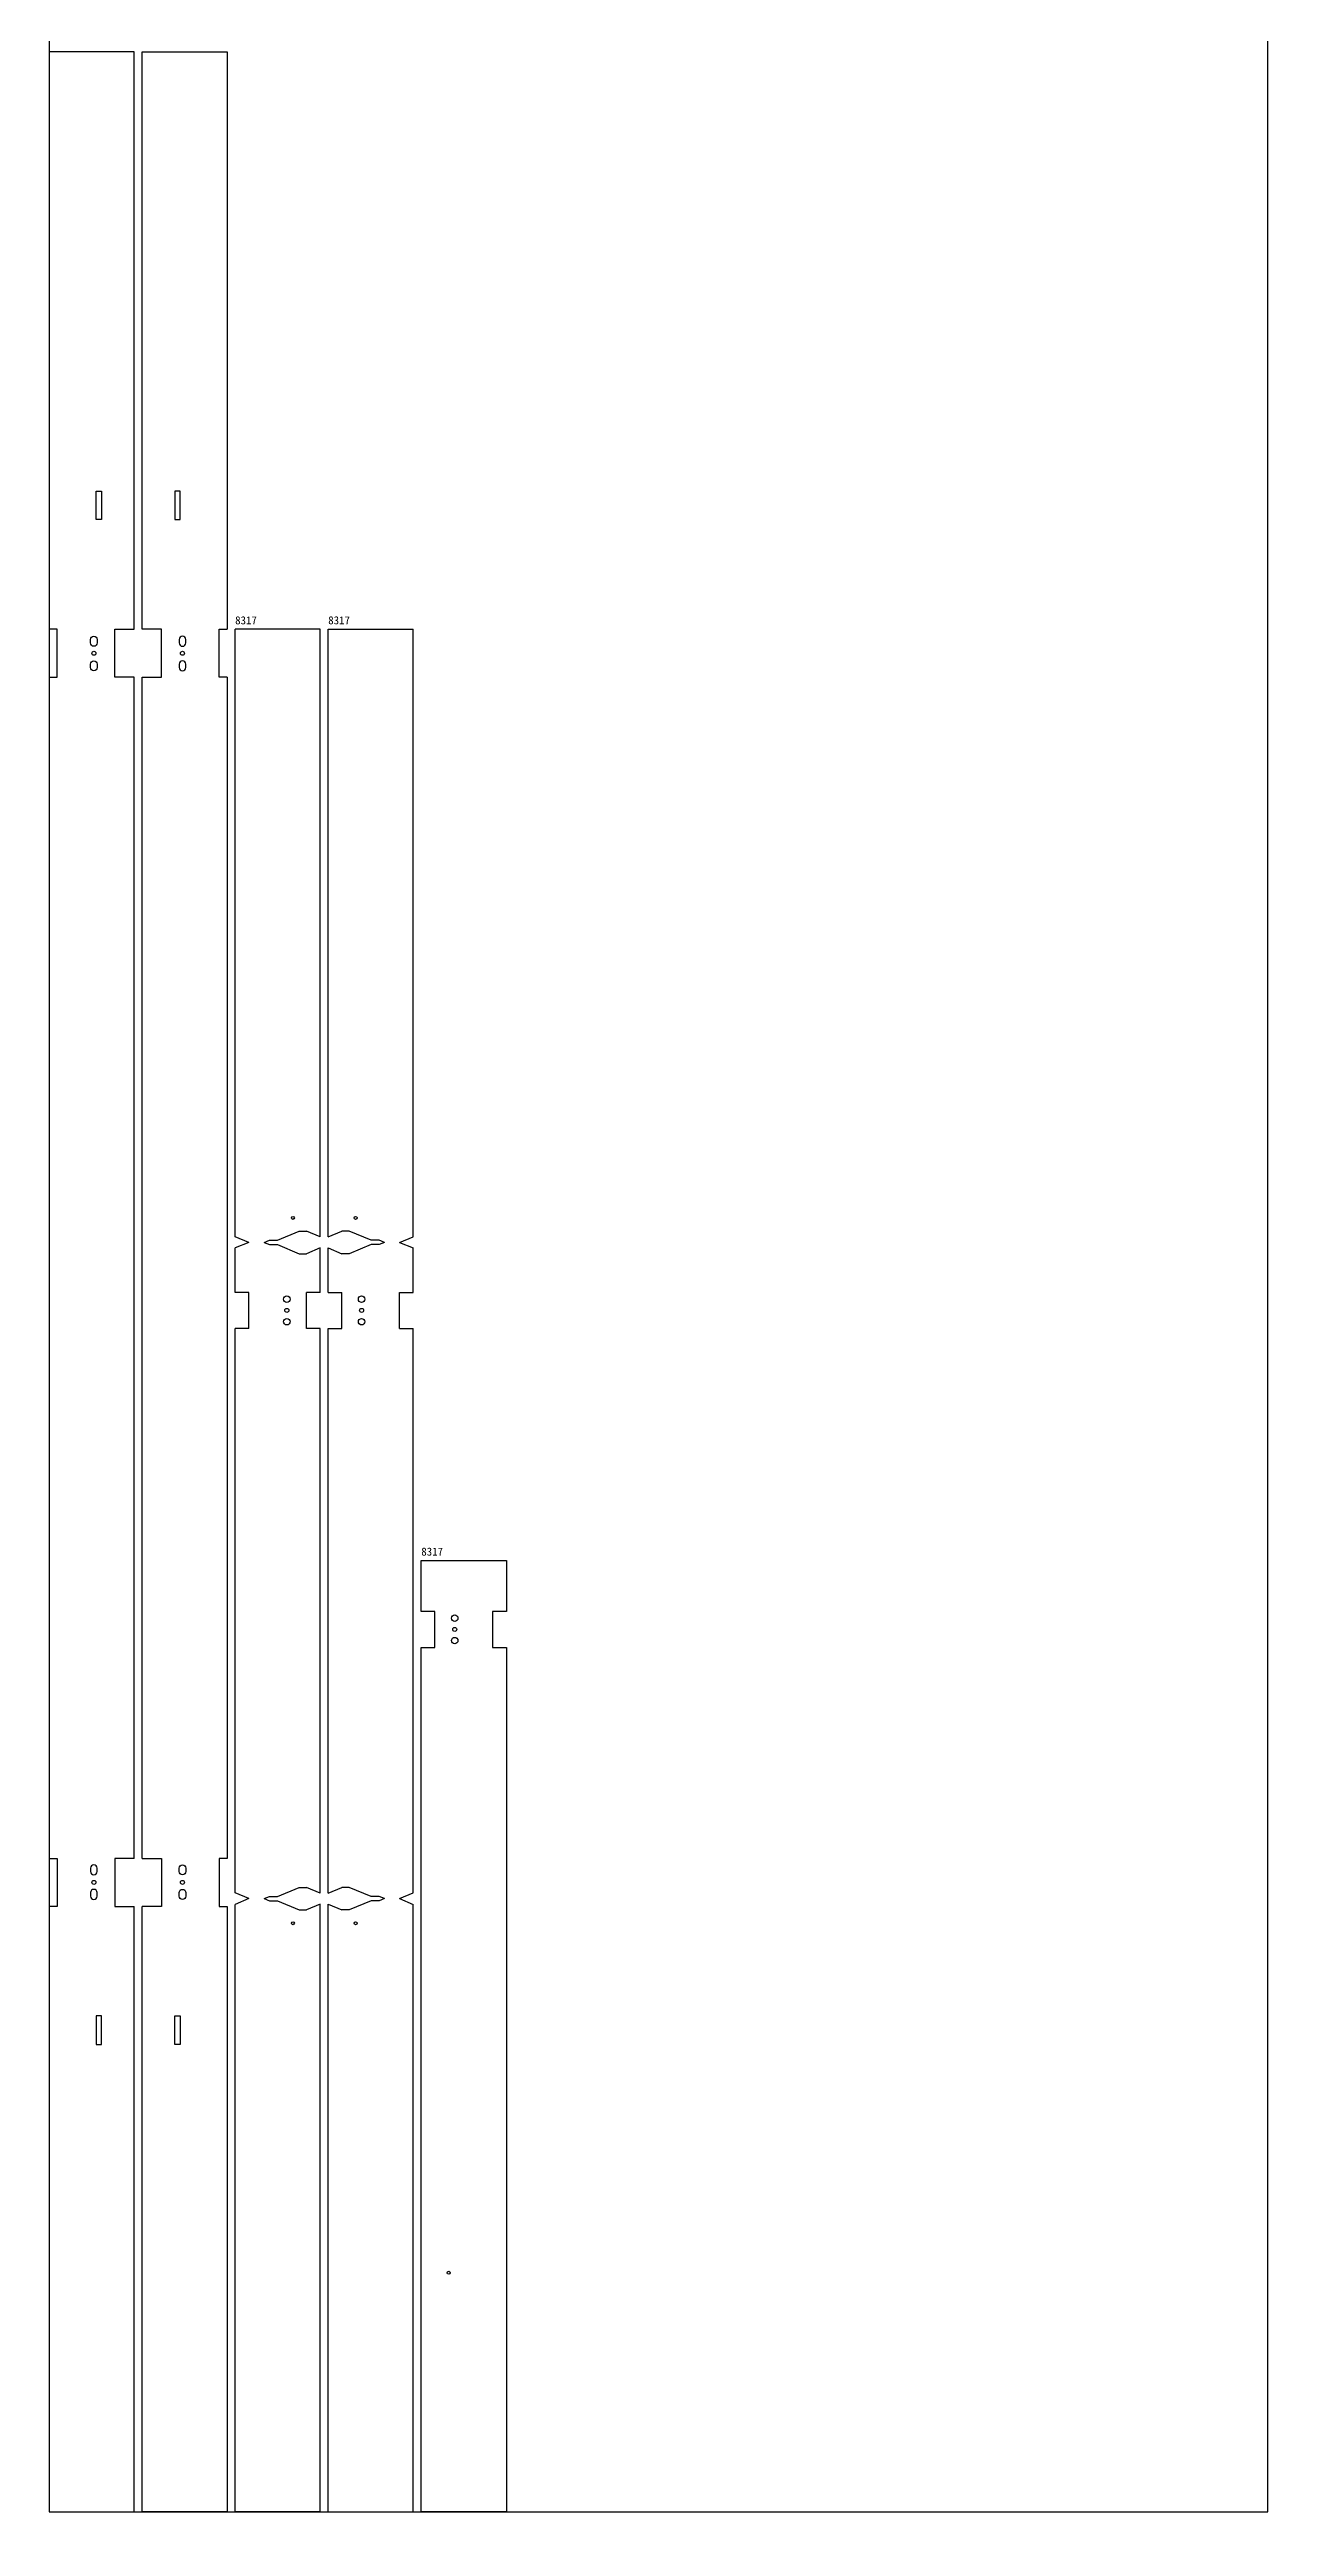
# Model space of a CAD drawing. Header units: metres. Extents: x 0 to 1219, y 0 to 4034.
# Drawn here: x 0 to 1219, y 0 to 2462 of the extents above; entities that cross this region are included whole.
import ezdxf

# ---------------------------------------------------------------- set-up
doc = ezdxf.new("R2010")
doc.units = ezdxf.units.M
doc.layers.add('00铝单板', color=3, linetype='Continuous')

# ---------------------------------------------------------------- blocks, each defined once
blk = doc.blocks.new('KB__-__-7011-__1_1')
at = {"color": 7}
for points in [[(47, 1991.9), (47, 2020.3), (52.2, 2020.3), (52.2, 1991.9)], [(47, 495.7), (47, 467.3), (52.2, 467.3), (52.2, 495.7)]]:
    blk.add_lwpolyline(points, close=True, dxfattribs=at)
at = {"color": 0}
for points in [[(0, 1834.2), (8, 1834.2), (8, 1882.2), (0, 1882.2)], [(85, 1834.2), (65.7, 1834.2), (65.7, 1882.2), (85, 1882.2)], [(0, 653.3), (8, 653.3), (8, 605.3), (0, 605.3)], [(85, 653.3), (65.7, 653.3), (65.7, 605.3), (85, 605.3)]]:
    blk.add_lwpolyline(points, dxfattribs=at)
for points in [[(41.4, 1868.5), (41.4, 1871.9, -1), (48, 1871.9), (48, 1868.5, -1), (41.4, 1868.5)], [(41.4, 1844), (41.4, 1847.4, -1), (48, 1847.4), (48, 1844, -1), (41.4, 1844)], [(41.4, 643.5), (41.4, 640.1, 1), (48, 640.1), (48, 643.5, 1), (41.4, 643.5)], [(41.4, 619), (41.4, 615.6, 1), (48, 615.6), (48, 619, 1), (41.4, 619)]]:
    blk.add_lwpolyline(points, format="xyb")
blk.add_lwpolyline([(0, 605.3), (0, 0), (85, 0), (85, 605.3)])
at = {"color": 7}
for centre in [(44.7, 1858.2), (44.7, 629.3)]:
    blk.add_circle(centre, 2, dxfattribs=at)
at = {"layer": '00铝单板', "color": 0}
for points in [[(85, 1882.2), (85, 2459.7), (0, 2459.7), (0, 1882.2)], [(0, 1834.2), (0, 653.3)], [(85, 653.3), (85, 1834.2)]]:
    blk.add_lwpolyline(points, dxfattribs=at)
blk = doc.blocks.new('KB__-__-7011-__2_2')
at = {"color": 7}
for points in [[(38, 1991.9), (38, 2020.3), (32.8, 2020.3), (32.8, 1991.9)], [(38, 495.7), (38, 467.3), (32.8, 467.3), (32.8, 495.7)]]:
    blk.add_lwpolyline(points, close=True, dxfattribs=at)
at = {"color": 0}
for points in [[(0, 1834.2), (19.3, 1834.2), (19.3, 1882.2), (0, 1882.2)], [(85, 1834.2), (77, 1834.2), (77, 1882.2), (85, 1882.2)], [(0, 653.3), (19.3, 653.3), (19.3, 605.3), (0, 605.3)], [(85, 653.3), (77, 653.3), (77, 605.3), (85, 605.3)]]:
    blk.add_lwpolyline(points, dxfattribs=at)
for points in [[(43.6, 1868.5), (43.6, 1871.9, 1), (37, 1871.9), (37, 1868.5, 1), (43.6, 1868.5)], [(43.6, 1844), (43.6, 1847.4, 1), (37, 1847.4), (37, 1844, 1), (43.6, 1844)], [(43.6, 643.5), (43.6, 640.1, -1), (37, 640.1), (37, 643.5, -1), (43.6, 643.5)], [(43.6, 619), (43.6, 615.6, -1), (37, 615.6), (37, 619, -1), (43.6, 619)]]:
    blk.add_lwpolyline(points, format="xyb")
blk.add_lwpolyline([(85, 605.3), (85, 0), (0, 0), (0, 605.3)])
at = {"color": 7}
for centre in [(40.3, 1858.2), (40.3, 629.3)]:
    blk.add_circle(centre, 2, dxfattribs=at)
at = {"layer": '00铝单板', "color": 0}
for points in [[(0, 1882.2), (0, 2459.7), (85, 2459.7), (85, 1882.2)], [(0, 653.3), (0, 1834.2)], [(85, 1834.2), (85, 653.3)]]:
    blk.add_lwpolyline(points, dxfattribs=at)
blk = doc.blocks.new('KB__-___-8317-__9_4')
for p, q in [((0, 1274.9), (0, 1882.2)), ((85.1, 1882.2), (0, 1882.2)), ((85.1, 1274.9), (85.1, 1882.2)), ((42.2, 1271.4), (64.2, 1280.5)), ((64.2, 1280.5), (71.4, 1280.5)), ((85.1, 1274.9), (71.4, 1280.5)), ((13.7, 1269.2), (0, 1274.9)), ((13.7, 1269.2), (0, 1263.6)), ((0, 1219.2), (0, 1263.6)), ((28.9, 1269.2), (34.2, 1271.4)), ((28.9, 1269.2), (34.2, 1267)), ((34.2, 1271.4), (42.2, 1271.4)), ((34.2, 1267), (42.2, 1267)), ((42.2, 1267), (64.2, 1257.9)), ((64.2, 1257.9), (71.4, 1257.9)), ((85.1, 1263.6), (71.4, 1257.9)), ((85.1, 1219.2), (85.1, 1263.6)), ((13.7, 1219.2), (0, 1219.2)), ((13.7, 1183.2), (13.7, 1219.2)), ((71.4, 1183.2), (71.4, 1219.2)), ((85.1, 1219.2), (71.4, 1219.2)), ((0, 618.7), (0, 1183.2)), ((13.7, 1183.2), (0, 1183.2)), ((85.1, 1183.2), (71.4, 1183.2)), ((85.1, 618.6), (85.1, 1183.2)), ((13.7, 613), (0, 618.7)), ((42.2, 615.2), (64.2, 624.3)), ((64.2, 624.3), (71.4, 624.3)), ((85.1, 618.6), (71.4, 624.3)), ((13.7, 613), (0, 607.3)), ((0, 0), (0, 607.3)), ((28.9, 613), (34.2, 615.2)), ((28.9, 613), (34.2, 610.8)), ((34.2, 615.2), (42.2, 615.2)), ((34.2, 610.8), (42.2, 610.8)), ((42.2, 610.8), (64.2, 601.7)), ((64.2, 601.7), (71.4, 601.7)), ((85.1, 607.4), (71.4, 601.7)), ((85.1, 0), (85.1, 607.4)), ((85.1, 0), (0, 0))]:
    blk.add_line(p, q)
for centre, radius in [((57.7, 1293.7), 1.5), ((51.7, 1212.4), 3.25), ((51.7, 1189.9), 3.25), ((57.7, 588.5), 1.5)]:
    blk.add_circle(centre, radius)
at = {"color": 7}
blk.add_circle((51.7, 1201.2), 2, dxfattribs=at)
blk = doc.blocks.new('KB__-___-8317-__10_5')
for p, q in [((0, 1274.9), (0, 1882.2)), ((0, 1882.2), (85.1, 1882.2)), ((85.1, 1274.9), (85.1, 1882.2)), ((0, 1274.9), (13.7, 1280.5)), ((20.9, 1280.5), (13.7, 1280.5)), ((42.9, 1271.4), (20.9, 1280.5)), ((0, 1219.2), (0, 1263.6)), ((0, 1263.6), (13.7, 1257.9)), ((20.9, 1257.9), (13.7, 1257.9)), ((42.9, 1267), (20.9, 1257.9)), ((50.9, 1271.4), (42.9, 1271.4)), ((50.9, 1267), (42.9, 1267)), ((56.2, 1269.2), (50.9, 1271.4)), ((56.2, 1269.2), (50.9, 1267)), ((71.4, 1269.2), (85.1, 1274.9)), ((71.4, 1269.2), (85.1, 1263.6)), ((85.1, 1219.2), (85.1, 1263.6)), ((0, 1219.2), (13.7, 1219.2)), ((13.7, 1183.2), (13.7, 1219.2)), ((71.4, 1219.2), (85.1, 1219.2)), ((71.4, 1183.2), (71.4, 1219.2)), ((0, 618.6), (0, 1183.2)), ((0, 1183.2), (13.7, 1183.2)), ((71.4, 1183.2), (85.1, 1183.2)), ((85.1, 618.7), (85.1, 1183.2)), ((0, 618.6), (13.7, 624.3)), ((20.9, 624.3), (13.7, 624.3)), ((42.9, 615.2), (20.9, 624.3)), ((71.4, 613), (85.1, 618.7)), ((0, 0), (0, 607.4)), ((0, 607.4), (13.7, 601.7)), ((20.9, 601.7), (13.7, 601.7)), ((42.9, 610.8), (20.9, 601.7)), ((50.9, 615.2), (42.9, 615.2)), ((50.9, 610.8), (42.9, 610.8)), ((56.2, 613), (50.9, 615.2)), ((56.2, 613), (50.9, 610.8)), ((71.4, 613), (85.1, 607.3)), ((85.1, 0), (85.1, 607.3)), ((0, 0), (85.1, 0))]:
    blk.add_line(p, q)
for centre, radius in [((27.4, 1293.7), 1.5), ((33.4, 1212.4), 3.25), ((33.4, 1189.9), 3.25), ((27.4, 588.5), 1.5)]:
    blk.add_circle(centre, radius)
at = {"color": 7}
blk.add_circle((33.4, 1201.2), 2, dxfattribs=at)
blk = doc.blocks.new('KB__-___-8317-__2_3')
for p, q in [((0, 900.2), (0, 951)), ((0, 951), (85.1, 951)), ((85.1, 951), (85.1, 900.2)), ((13.7, 900.2), (0, 900.2)), ((13.7, 864.2), (13.7, 900.2)), ((85.1, 900.2), (71.4, 900.2)), ((71.4, 900.2), (71.4, 864.2)), ((0, 0), (0, 864.2)), ((0, 864.2), (13.7, 864.2)), ((71.4, 864.2), (85.1, 864.2)), ((85.1, 864.2), (85.1, 0)), ((85.1, 0), (0, 0))]:
    blk.add_line(p, q)
for centre, radius in [((33.4, 893.5), 3.25), ((33.4, 871), 3.25), ((27.4, 238.9), 1.5)]:
    blk.add_circle(centre, radius)
at = {"color": 7}
blk.add_circle((33.4, 882.2), 2, dxfattribs=at)

msp = doc.modelspace()

# ---------------------------------------------------------------- linework, layer by layer
at = {"color": 3}
msp.add_lwpolyline([(0, 0), (1219, 0), (1219, 4000), (0, 4000)], close=True, dxfattribs=at)

# ---------------------------------------------------------------- block references
for name, p in [('KB__-__-7011-__1_1', (0, 0)), ('KB__-__-7011-__2_2', (93, 0)), ('KB__-___-8317-__9_4', (186, 0)), ('KB__-___-8317-__10_5', (279.1, 0)), ('KB__-___-8317-__2_3', (372.2, 0))]:
    msp.add_blockref(name, p)

# ---------------------------------------------------------------- texts
for p in [(186, 1887.2), (279.1, 1887.2), (372.2, 956)]:
    msp.add_text('8317', height=8).set_placement(p)

doc.saveas('drawing.dxf')
